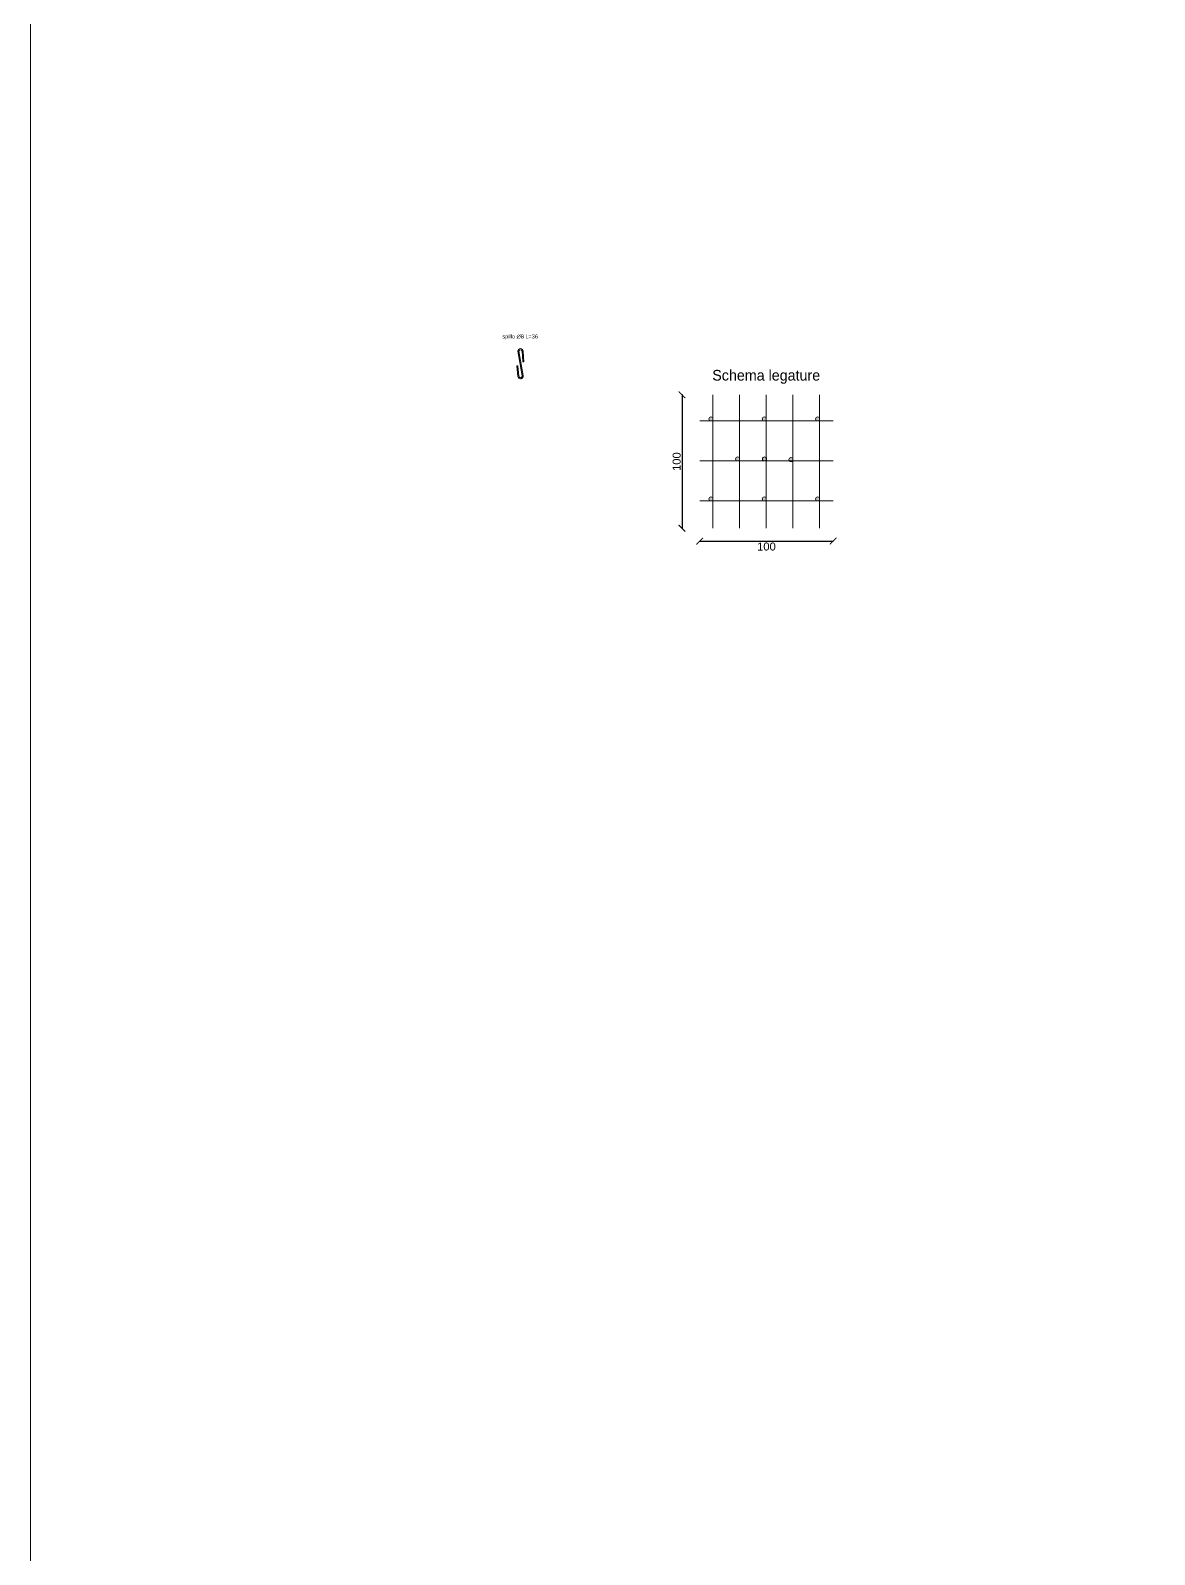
# Model space of a CAD drawing. Header units: millimetres. Extents: x 1415 to 3549, y 2194 to 4677.
# Drawn here: x 1685.47 to 1693.9, y 2315.31 to 2326.74 of the extents above; entities that cross this region are included whole.
import ezdxf

# ---------------------------------------------------------------- set-up
doc = ezdxf.new("R2010")
doc.units = ezdxf.units.MM
doc.layers.get('0').update_dxf_attribs({"plot": 0})
for name, color, linetype, lineweight in [('armature longitudinali', 5, 'Continuous', 9), ('Layer3', 7, 'Continuous', 15), ('Layer4', 7, 'Continuous', 15), ('quote', 252, 'Continuous', 5), ('staffe', 10, 'Continuous', 9)]:
    doc.layers.add(name, color=color, linetype=linetype, lineweight=lineweight)
doc.styles.get("Standard").update_dxf_attribs({"font": 'arial.ttf'})
doc.dimstyles.new('quote c.a 2', dxfattribs={"dimtxt": 0.06, "dimasz": 0.05, "dimexe": 0.0005, "dimexo": 0.0015, "dimgap": 0.01, "dimtad": 2, "dimdec": 0, "dimlfac": 100, "dimzin": 0, "dimdsep": 46, "dimtxsty": 'Standard', "dimblk": 'ARCHTICK', "dimcen": 0, "dimclre": 252, "dimadec": 0, "dimazin": 2, "dimtfac": 1, "dimtdec": 0, "dimtofl": 0, "dimtmove": 0, "dimatfit": 3, "dimfxl": 0.0035, "dimfxlon": 1, "dimtolj": 1, "dimtzin": 0, "dimarcsym": 0})

# ---------------------------------------------------------------- blocks, each defined once
blk = doc.blocks.new('_ArchTick')
at = {"color": 0, "linetype": 'ByBlock', "const_width": 0.15}
blk.add_lwpolyline([(-0.5, -0.5), (0.5, 0.5)], dxfattribs=at)
blk = doc.blocks.new('*D439')
at = {"layer": 'Defpoints', "color": 0, "transparency": 16777216}
for p in [(1690.59, 2324.008), (1690.358, 2323.008), (1690.59, 2323.008)]:
    blk.add_point(p, dxfattribs=at)
at = {"layer": 'quote', "color": 252, "lineweight": -2, "transparency": 16777216}
for p, q in [((1690.362, 2324.008), (1690.358, 2324.008)), ((1690.362, 2323.008), (1690.358, 2323.008))]:
    blk.add_line(p, q, dxfattribs=at)
at = {"layer": 'quote', "color": 0, "linetype": 'Continuous', "lineweight": -2, "transparency": 16777216}
blk.add_line((1690.358, 2324.008), (1690.358, 2323.008), dxfattribs=at)
at = {"layer": 'quote', "color": 0, "lineweight": -2, "transparency": 16777216, "xscale": 0.05, "yscale": 0.05, "zscale": 0.05}
for p, rotation in [((1690.358, 2324.008), 90), ((1690.358, 2323.008), 270)]:
    blk.add_blockref('_ArchTick', p, dxfattribs=dict(at, rotation=rotation))
at = {"layer": 'quote', "color": 0, "transparency": 16777216, "insert": (1690.318, 2323.508), "char_height": 0.06, "attachment_point": 5, "rotation": 90}
blk.add_mtext('\\A1;100', dxfattribs=at)
blk = doc.blocks.new('*D431')
at = {"layer": 'Defpoints', "color": 0, "transparency": 16777216}
for p in [(1690.491, 2323.213), (1691.491, 2323.213), (1691.491, 2322.912)]:
    blk.add_point(p, dxfattribs=at)
at = {"layer": 'quote', "color": 252, "lineweight": -2, "transparency": 16777216}
for p, q in [((1690.491, 2322.915), (1690.491, 2322.911)), ((1691.491, 2322.915), (1691.491, 2322.911))]:
    blk.add_line(p, q, dxfattribs=at)
at = {"layer": 'quote', "color": 0, "linetype": 'Continuous', "lineweight": -2, "transparency": 16777216}
blk.add_line((1690.491, 2322.912), (1691.491, 2322.912), dxfattribs=at)
at = {"layer": 'quote', "color": 0, "lineweight": -2, "transparency": 16777216, "xscale": 0.05, "yscale": 0.05, "zscale": 0.05, "rotation": 180}
blk.add_blockref('_ArchTick', (1690.491, 2322.912), dxfattribs=at)
at = {"layer": 'quote', "color": 0, "lineweight": -2, "transparency": 16777216, "xscale": 0.05, "yscale": 0.05, "zscale": 0.05}
blk.add_blockref('_ArchTick', (1691.491, 2322.912), dxfattribs=at)
at = {"layer": 'quote', "color": 0, "transparency": 16777216, "insert": (1690.991, 2322.871), "char_height": 0.06, "attachment_point": 5}
blk.add_mtext('\\A1;100', dxfattribs=at)

msp = doc.modelspace()

# ---------------------------------------------------------------- hatches: boundary and pattern name
at = {"layer": 'Layer4', "transparency": 33554687}
h = msp.add_hatch(dxfattribs=at)
h.set_pattern_fill('ANGLE', color=0)
h.set_pattern_definition([(0, (0, 0), (0, 6.985), [5.08, -1.905]), (90, (0, 0), (-6.985, 4e-16), [5.08, -1.905])])
h.paths.add_polyline_path([(1690.5899, 2323.828, 1), (1690.5597, 2323.828, 1)])
h.paths.add_polyline_path([(1690.9899, 2323.828, 1), (1690.9597, 2323.828, 1)])
h.paths.add_polyline_path([(1691.3899, 2323.828, 1), (1691.3597, 2323.828, 1)])
h.paths.add_polyline_path([(1691.1899, 2323.5235, 1), (1691.1597, 2323.5235, 0.1967698), (1691.1641, 2323.5129), (1691.1855, 2323.5129, 0.1967698)])
h.paths.add_polyline_path([(1690.9899, 2323.5348, 0.7900094), (1690.9614, 2323.528, 0.7900094), (1690.9899, 2323.5212)])
h.paths.add_polyline_path([(1690.7899, 2323.528, 1), (1690.7597, 2323.528, 1)])
h.paths.add_polyline_path([(1691.1855, 2323.5129), (1691.1641, 2323.5129, 0.4190531)])
h.paths.add_polyline_path([(1691.3597, 2323.228, 1), (1691.3899, 2323.228, 1)])
h.paths.add_polyline_path([(1690.9597, 2323.228, 1), (1690.9899, 2323.228, 1)])
h.paths.add_polyline_path([(1690.5597, 2323.228, 1), (1690.5899, 2323.228, 1)])
h = msp.add_hatch(color=0, dxfattribs=at)
h.dxf.hatch_style = 1
h.paths.add_polyline_path([(1690.5899, 2323.828, 1), (1690.5597, 2323.828, 1)])
h.paths.add_polyline_path([(1690.9899, 2323.828, 1), (1690.9597, 2323.828, 1)])
h.paths.add_polyline_path([(1690.7597, 2323.528, 1), (1690.7899, 2323.528, 1)])
h.paths.add_polyline_path([(1690.9899, 2323.5348, 0.7900094), (1690.9614, 2323.528, 0.7900094), (1690.9899, 2323.5212)])
h.paths.add_polyline_path([(1691.1899, 2323.5235, 1), (1691.1597, 2323.5235, 0.1967698), (1691.1641, 2323.5129), (1691.1855, 2323.5129, 0.1967698)])
h.paths.add_polyline_path([(1691.3597, 2323.828, 1), (1691.3899, 2323.828, 1)])
h.paths.add_polyline_path([(1691.1855, 2323.5129), (1691.1641, 2323.5129, 0.4190531)])
h.paths.add_polyline_path([(1690.5899, 2323.228, 1), (1690.5597, 2323.228, 1)])
h.paths.add_polyline_path([(1690.9899, 2323.228, 1), (1690.9597, 2323.228, 1)])
h.paths.add_polyline_path([(1691.3597, 2323.228, 1), (1691.3899, 2323.228, 1)])

# ---------------------------------------------------------------- linework, layer by layer
at = {"layer": 'armature longitudinali', "lineweight": 9}
for points in [[(1690.5899, 2323.0084), (1690.5899, 2324.0084)], [(1690.7899, 2323.0084), (1690.7899, 2324.0084)], [(1690.9899, 2323.0084), (1690.9899, 2324.0084)], [(1691.1899, 2323.0084), (1691.1899, 2324.0084)], [(1691.3899, 2323.0084), (1691.3899, 2324.0084)]]:
    msp.add_lwpolyline(points, dxfattribs=at)
at = {"layer": 'Layer4'}
msp.add_lwpolyline([(1685.4737, 2333.4278), (1748.8971, 2333.4278), (1748.8971, 2304.9082), (1685.4737, 2304.9082)], close=True, dxfattribs=at)
for centre in [(1690.5748, 2323.828), (1690.9748, 2323.828), (1691.3748, 2323.828), (1690.7748, 2323.528), (1690.9764, 2323.528), (1691.1748, 2323.5235), (1690.5748, 2323.228), (1690.9748, 2323.228), (1691.3748, 2323.228)]:
    msp.add_circle(centre, 0.0151, dxfattribs=at)
at = {"layer": 'staffe'}
msp.add_lwpolyline([(1689.1665, 2324.1543, -1.0772526), (1689.1277, 2324.1464), (1689.1196, 2324.226), (1689.1276, 2324.2268), (1689.1355, 2324.1488, 1.1395602), (1689.1588, 2324.1522), (1689.1273, 2324.335, -0.9953445), (1689.1672, 2324.335), (1689.1727, 2324.2557), (1689.1647, 2324.2551), (1689.1592, 2324.3349, 0.9953445), (1689.1353, 2324.3349), (1689.1665, 2324.1541)], format="xyb", dxfattribs=at)
at = {"layer": 'staffe', "lineweight": 9}
for points in [[(1690.4915, 2323.8129), (1691.4915, 2323.8129)], [(1690.4915, 2323.5129), (1691.4915, 2323.5129)], [(1690.4915, 2323.2129), (1691.4915, 2323.2129)]]:
    msp.add_lwpolyline(points, dxfattribs=at)

# ---------------------------------------------------------------- texts
at = {"layer": 'Layer3', "attachment_point": 1}
for s, width, insert, char_height in [('\\pxqc;{\\fBahnschrift Light|b0|i0|c0|p34;spillo ∅8 L=36}', 0.379068, (1688.9549, 2324.4613), 0.03), ('\\pxqc;{\\fBahnschrift Light|b0|i0|c0|p34;Schema legature}', 0.881705, (1690.5485, 2324.1956), 0.08)]:
    msp.add_mtext_dynamic_manual_height_columns(s, width=width, gutter_width=12.5, heights=[0], dxfattribs=dict(at, insert=insert, char_height=char_height))

# ---------------------------------------------------------------- dimensions: what is measured, and where the dimension line sits
at = {"layer": 'quote'}
dim = msp.add_linear_dim(base=(1690.3582, 2323.0084), p1=(1690.5899, 2324.0084), p2=(1690.5899, 2323.0084), angle=90, dimstyle='quote c.a 2', dxfattribs=at)
dim.commit()
dim.dimension.update_dxf_attribs({"geometry": '*D439', "text_midpoint": (1690.3176, 2323.5084)})
dim = msp.add_linear_dim(base=(1691.4915, 2322.9117), p1=(1690.4915, 2323.2129), p2=(1691.4915, 2323.2129), dimstyle='quote c.a 2', dxfattribs=at)
dim.commit()
dim.dimension.update_dxf_attribs({"geometry": '*D431', "text_midpoint": (1690.9915, 2322.8711)})

doc.saveas('drawing.dxf')
